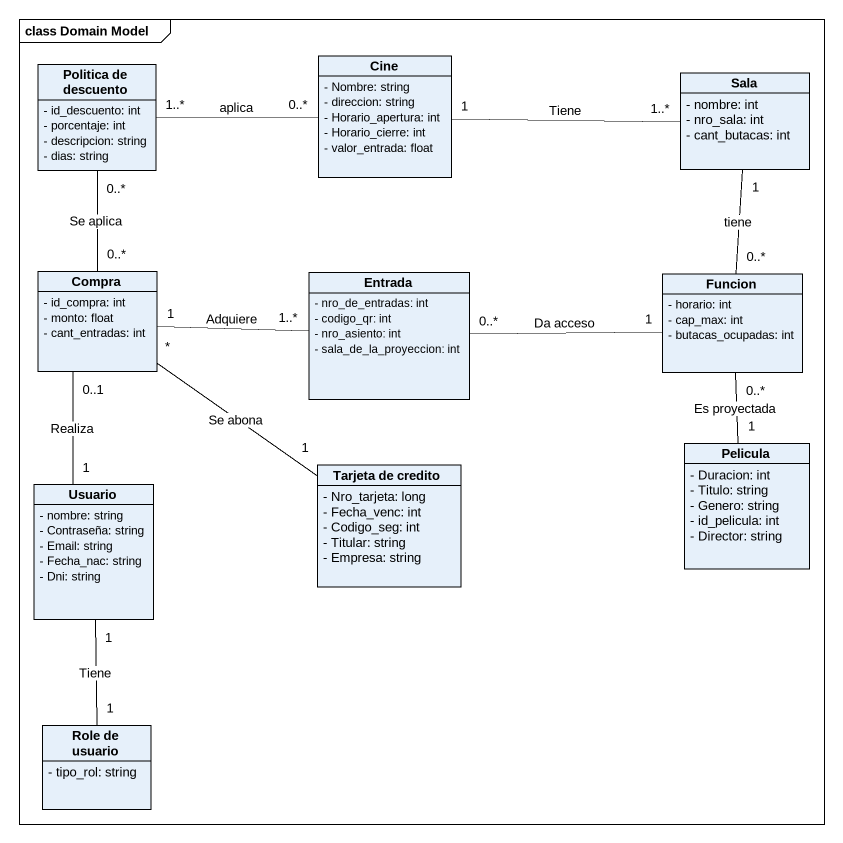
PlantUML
@startuml
mainframe class Domain Model
hide circle
hide empty members
skinparam classAttributeIconSize 0
class Cine {
  - Nombre: string
  - direccion: string
  - Horario_apertura: int
  - Horario_cierre: int
  - valor_entrada: float
}
class "Politica de descuento" as Politica_de_descuento {
  - id_descuento: int
  - porcentaje: int
  - descripcion: string
  - dias: string
}
class Sala {
  - nombre: int
  - nro_sala: int
  - cant_butacas: int
}
class Compra {
  - id_compra: int
  - monto: float
  - cant_entradas: int
}
class Entrada {
  - nro_de_entradas: int
  - codigo_qr: int
  - nro_asiento: int
  - sala_de_la_proyeccion: int
}
class Funcion {
  - horario: int
  - cap_max: int
  - butacas_ocupadas: int
}
class Usuario {
  - nombre: string
  - Contraseña: string
  - Email: string
  - Fecha_nac: string
  - Dni: string
}
class "Tarjeta de credito" as Tarjeta_de_credito {
  - Nro_tarjeta: long
  - Fecha_venc: int
  - Codigo_seg: int
  - Titular: string
  - Empresa: string
}
class Pelicula {
  - Duracion: int
  - Titulo: string
  - Genero: string
  - id_pelicula: int
  - Director: string
}
class "Role de usuario" as Role_de_usuario {
  - tipo_rol: string
}
Cine "1" -right- "1..*" Sala : Tiene
Politica_de_descuento "1..*" -right- "0..*" Cine : aplica
Politica_de_descuento "0..*" -- "0..*" Compra : Se aplica
Sala "1" -- "0..*" Funcion : tiene
Compra "1" -right- "1..*" Entrada : Adquiere
Compra "*" -- "1" Tarjeta_de_credito : Se abona
Entrada "0..*" -right- "1" Funcion : Da acceso
Usuario "1" -up- "0..1" Compra : Realiza
Usuario "1" -- "1" Role_de_usuario : Tiene
Pelicula "1" -up- "0..*" Funcion : Es proyectada
@enduml
